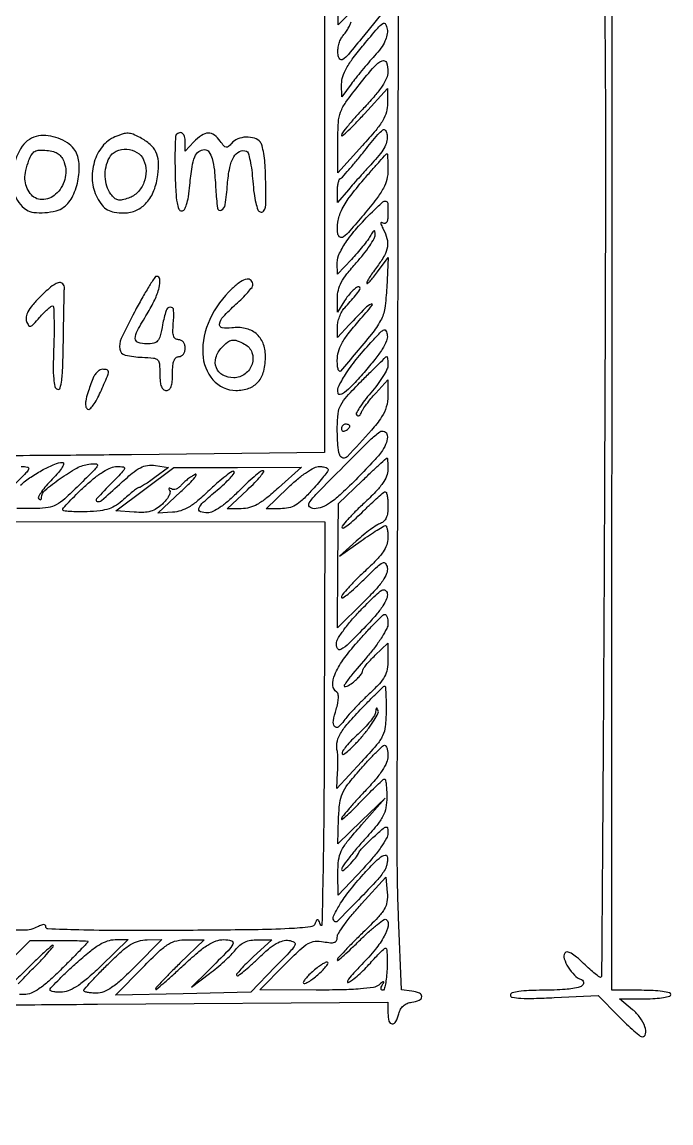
# Model space of a CAD drawing. Extents: x 48 to 647, y 19 to 617.
# Drawn here: x 493.4 to 647, y 18.6 to 279.2 of the extents above; entities that cross this region are included whole.
import ezdxf

# ---------------------------------------------------------------- set-up
doc = ezdxf.new("R2010")
doc.units = 0

msp = doc.modelspace()

# ---------------------------------------------------------------- linework, layer by layer
for points in [[(129.254687, 546.763278, -0.000001), (62.367793, 546.881024, -0.027436)], [(630.704401, 539.505485, -0.000003), (630.905154, 503.491165, -0.000215)], [(583.031247, 392.39973, 0.000002), (583.104035, 414.370443, 0.000041)], [(484.77484, 46.476075, -0.000916), (511.25, 46.707644), (580, 47.183042), (580, 44.591521, 0.060948), (580.231722, 42.697598, 0.328494), (580.983131, 42.074233, 0.297649), (581.880065, 42.588791, 0.056422), (582.574962, 44.44265, -0.063177), (582.996972, 45.523976, -0.084909), (583.64685, 46.348173, -0.085939), (584.527029, 46.902751, -0.06643), (585.625103, 47.19265, 0.064677), (587.423296, 47.660677, 0.304613), (587.991771, 48.499463, 0.306541), (587.429563, 49.337984, 0.065012), (585.636236, 49.806276), (583.210293, 50.112552), (582.515548, 67.306276, -0.010418), (582.19109, 83.900208, -0.000069), (582.397611, 229.170452, -0.000076), (582.644863, 373.757051, -0.009422)], [(565, 302), (565, 239.662141), (565, 177.324282), (519.25, 176.780021, -0.001183), (498.337357, 176.580724, -0.00068), (473.132812, 176.434447, -0.000679)], [(631.256587, 291.881559, -0.000511), (631.425035, 268.617172, -0.002205), (631.485459, 235.193028, -0.0004), (631.274426, 173.175915, -0.00028), (631.055739, 127.259501, -0.000464), (630.813707, 88.540245, -0.000013), (630.561133, 53.487169, -0.186324), (630.412395, 53.110027, -0.38119), (630.13749, 53.082904, -0.009739), (629.063488, 53.898527, -0.015901), (627.780071, 54.98125, -0.009565), (626.32451, 56.341904, 0.016686), (624.640841, 57.871453, 0.049057), (623.355581, 58.762243, 0.091412), (622.438091, 59.07212, 0.298582), (621.884907, 58.813776, 0.220885), (621.724357, 57.468547, 0.059855), (622.65267, 55.473803, 0.057736), (624.144028, 53.593237, 0.105025), (625.781967, 52.530173, -0.365232), (626.270741, 51.643985, -0.282933), (625.489187, 50.801304, -0.050799), (621.98764, 50.200057, -0.016643), (616.75, 50.015313, 0.009794), (613.367093, 49.942358, 0.026325), (610.97155, 49.717025, 0.032507), (609.380284, 49.375501, 0.335386), (609, 48.872337, 0.366834), (609.437718, 48.356006, 0.026813), (611.433136, 48.133977, 0.02114), (614.543607, 48.087545, 0.005994), (619.3806, 48.277909), (629.761201, 48.811143), (634.593009, 43.905572, 0.007598), (636.501572, 42.025874, 0.011226), (638.236828, 40.441012, 0.006632), (639.726609, 39.174899, 0.174528), (640.212408, 39, 0.371018), (641.003614, 39.68082, 0.123788), (640.844141, 41.326113, 0.071237), (639.693715, 43.508198, 0.061045), (637.923275, 45.411106), (634.846549, 48), (640.923275, 48, 0.015157), (643.273376, 48.071258, 0.025625), (645.230819, 48.291141, 0.02374), (646.695032, 48.6041, 0.340502), (647, 49, 0.350465), (646.676001, 49.405466, 0.020156), (644.999125, 49.714304, 0.022879), (642.755029, 49.930574, 0.012582), (639.996499, 50), (632.992997, 50), (633.041887, 294.25)], [(579.888889, 282.852985), (574.194444, 275.866038, -0.003485), (570.6207, 271.543014, -0.06222), (569.301155, 270.316807, -0.413837), (568.606187, 270.429164, -0.126592), (568.175044, 271.52798, -0.052478), (568.155493, 272.664161, -0.040465), (568.363537, 273.886842, -0.041566), (568.751312, 275.00975, -0.073281), (569.273045, 275.838434, 0.025114), (569.863311, 276.602167, 0.017018), (570.460313, 277.525978, 0.017175), (570.977197, 278.460221, 0.032561), (571.316616, 279.25, -0.048858)], [(493, 169.58118, -0.030854), (495.486463, 171.493909, -0.024646), (498.379048, 173.246506, -0.023975), (501.121094, 174.562686, -0.093277), (502.952948, 174.959962, -0.483043), (503.208464, 174.655595, -0.08817), (502.893446, 173.861134, -0.039487), (501.971211, 172.602405, -0.015563), (500.517925, 171.018356, 0.016368), (499.076939, 169.442628, 0.026638), (497.973271, 168.005095, 0.024931), (497.247343, 166.825452, 0.333387), (497.314977, 166.35169, 0.082432), (497.576884, 166.164353, 0.22534), (497.798774, 166.161437, 0.213377), (497.949801, 166.333559, 0.075082), (498, 166.665969, -0.221112), (498.779459, 168.342382, -0.021599), (502.407937, 171.141992, -0.026688), (506.361856, 173.624233, -0.095628), (509.183424, 174.548525, -0.036858), (510.937273, 174.64017, -0.543287), (511.206536, 174.204879, -0.084841), (510.510873, 173.210925, -0.002364), (506.791632, 169.486176, -0.010699), (503.466731, 166.325928, -0.0596), (501.466616, 164.899356, -0.088441), (499.55542, 164.257342, -0.039394), (496.896161, 164.073807, 0.006116), (494.804267, 164.068805, 0.002879), (492.101983, 164.013727, 0.002852)], [(493.154199, 174, -0.044856), (494.662633, 173.864404, -0.480407), (494.916514, 173.394996, -0.094784), (494.300729, 172.473134, -0.003184), (491.19179, 169.357261, 0.005662)], [(461.665542, 160.964612), (565.048341, 160.894096), (564.925724, 112.197048, -0.00141), (564.826753, 93.654098, -0.0025), (564.625661, 78.37078, -0.000709), (564.373252, 65.477785, -0.825321), (564.076419, 65.426885, 0.015615), (563.665706, 66.420781, 0.210094), (563.379787, 66.678484, 0.36215), (563.105416, 66.570313, 0.033496), (562.775414, 65.857122, -0.281992), (561.645868, 64.990068, -0.013164), (556.635262, 64.59521, -0.010199), (548.210734, 64.326218, -0.001392), (530.600548, 64.172341, -0.002048), (516.426067, 64.146008, -0.006203), (506.778772, 64.287284, -0.002293), (499.491275, 64.51789, -0.403645), (499, 65.027288, 0.173663), (498.862706, 65.410656, 0.225124), (498.529198, 65.567721, 0.098457), (497.940152, 65.448924, 0.024032), (497.041009, 65.021947, -0.124427), (493.824518, 64.221796, -0.000252), (441.252634, 64.446189, -0.000495)], [(488.912549, 55.411765), (495.267321, 61.823529), (502.133661, 61.823529, -0.003696), (504.766526, 61.804067, -0.006159), (506.983013, 61.743982, -0.00152), (508.894868, 61.662759, -0.400949), (509, 61.552731, -0.193464), (508.926103, 61.368896, -0.000628), (507.184874, 59.557571, -0.003329), (505.189754, 57.514746, -0.002064), (502.820848, 55.140967, -0.011381), (499.684691, 52.162963, -0.034516), (497.375529, 50.341881, -0.05222), (495.502639, 49.332238, -0.09783), (493.820848, 49, -0.020312), (492.739648, 49.04394, -0.032784)], [(492.481236, 51.511036, -0.008617), (494.110018, 53.265891, -0.005659), (496.042506, 55.23226, 0.006519), (497.950832, 57.180732, 0.010839), (499.501055, 58.877574, 0.004639), (500.746815, 60.328926, 0.389428), (500.735324, 60.59801, 0.394738), (500.463558, 60.60711, 0.00335), (498.751849, 59.090158, 0.009182), (496.765968, 57.239321, 0.005516), (494.474122, 54.973849, -0.011404), (491.373027, 51.979805, -0.038671)]]:
    msp.add_lwpolyline(points, format="xyb")
msp.add_lwpolyline([(573.618263, 283.924776), (568.236526, 278.499948), (568.172992, 285.252088)])
for points in [[(576.819813, 271.200057, 0.005939), (575.38562, 269.564297, 0.004273), (573.821966, 267.705642, 0.004315), (572.364468, 265.911502, 0.009302), (571.280252, 264.5), (569.06336, 261.5), (569.03168, 264.519093, -0.083842), (569.310739, 266.284206, -0.046632), (570.195946, 268.280954, -0.033176), (571.771263, 270.702197, -0.012912), (574.25, 273.837584, -0.003636), (577.575896, 277.769783, -0.069512), (578.777097, 278.829, -0.428239), (579.424307, 278.680627, -0.103908), (579.821242, 277.518548, -0.079851), (579.768604, 276.107575, -0.061782), (579.283912, 274.645264, -0.048358), (578.323702, 273.04378, -0.023746)], [(580, 267.366746, -0.109029), (579.680194, 265.917569, -0.037981), (578.6302, 264.04186, -0.029595), (576.926987, 261.779986, -0.014296), (574.5, 259.08535, 0.007359), (572.392688, 256.809926, 0.010843), (570.616155, 254.745797, 0.006375), (569.196487, 252.976586, 0.167916), (569.001805, 252.409587, 0.639826), (569.232922, 252.303471, 0.010744), (570.604683, 253.529691, 0.013462), (572.363236, 255.261879, 0.007106), (574.455875, 257.5), (579.90814, 263.5), (579.910567, 260, -0.06866), (579.622917, 257.904389, -0.065114), (578.777227, 255.923827, -0.040776), (577.103611, 253.555124, -0.010327), (574.003379, 250.000832), (568.093762, 243.501663), (568.116661, 250.746888, -0.01404), (568.262318, 255.408056, -0.075011), (568.789019, 257.890634, -0.067752), (570.04269, 260.218011, -0.010231), (573.252789, 264.441968, -0.01094), (576.773715, 268.689001, -0.112392), (578.600561, 270.029047, -0.434834), (579.620331, 269.584232, -0.08499)], [(515.356999, 252.008419, 0.131948), (512.381453, 249.765384, 0.094476), (510.469807, 246.039763, 0.089772), (510.004311, 241.690442, 0.103383), (511.149704, 237.684259, 0.0432), (512.33694, 235.8355, 0.099022), (513.580078, 234.753535, 0.093303), (515.192452, 234.196349, 0.035434), (517.575686, 234.015313, 0.11002), (520.461977, 234.643126, 0.104492), (522.871085, 236.442682, 0.089957), (524.603162, 239.321959, 0.060579), (525.521557, 243.056597, 0.041951), (525.635779, 246.204918, 0.100116), (525.066037, 248.462979, 0.106933), (523.694074, 250.231542, 0.05219), (521.315741, 251.836657, 0.025109), (519.641666, 252.623107, 0.090283), (518.491879, 252.866848, 0.083606), (517.283558, 252.699025, 0.019686)], [(529.871918, 252.538585, 0.188278), (529.691565, 252.127232, 0.003238), (529.605356, 249.631064, 0.007739), (529.568395, 246.690338, 0.005015), (529.612417, 243.288585, 0.007223), (529.773476, 238.986176, 0.030541), (530.064075, 236.423792, 0.055164), (530.497531, 234.939932, 0.302876), (531.157166, 234.5, 0.259581), (531.791169, 234.852932, 0.062085), (532.313372, 235.988919, 0.039224), (532.745053, 237.845401, 0.013646), (533.081613, 240.573036, -0.012389), (533.607829, 244.92773, -0.061176), (534.2592, 247.306897, -0.131031), (535.196338, 248.539617, -0.166568), (536.539965, 249, -0.2398), (537.604998, 248.458045, -0.088376), (538.364706, 246.897609, -0.044839), (538.892978, 244.108159, -0.011333), (539.238687, 239.5, 0.020063), (539.63936, 235.17303, 0.506192), (540.533798, 234.683046, 0.253842), (541.465683, 235.940964, 0.015241), (542.000563, 240.786822, -0.027746), (542.536548, 244.734984, -0.082445), (543.482687, 247.287824, -0.152032), (544.820512, 248.533133, -0.189828), (546.5, 248.655368, -0.255125), (546.916808, 248.224372, -0.015609), (547.353125, 246.424729, -0.020142), (547.735928, 244.144975, -0.013288), (548, 241.5, 0.013731), (548.288533, 238.635689, 0.027216), (548.702251, 236.391129, 0.029899), (549.194467, 234.779817, 0.22792), (549.75, 234.245043, 0.292574), (550.533871, 234.446103, 0.15523), (550.980324, 235.388428, 0.037076), (551.119774, 237.697006, 0.003334), (551.001174, 243.494806, 0.015435), (550.862582, 245.882068, 0.018941), (550.580314, 248.097351, 0.017669), (550.211861, 249.915478, 0.114862), (549.796829, 250.744806, 0.143446), (548.406186, 251.682225, 0.087039), (546.425436, 251.950327, 0.084994), (544.425727, 251.526854, 0.125606), (542.981884, 250.478172, -0.039278), (542.226551, 249.701143, -0.230334), (541.693031, 249.554481, -0.174111), (541.150658, 249.871735, -0.02144), (540.302736, 250.978172, 0.078881), (538.900463, 252.428805, 0.169476), (537.437776, 252.895973, 0.145879), (535.845205, 252.374695, 0.053734), (534.038955, 250.811439), (532, 248.622877), (532, 250.811439, 0.061872), (531.842116, 252.08246, 0.161855), (531.353272, 252.848328, 0.242482), (530.654189, 252.994405, 0.129621)], [(576.669996, 246.232847, 0.002562), (575.15523, 244.584677, 0.001801), (573.46699, 242.715274, 0.001817), (571.864127, 240.914378, 0.003809), (570.63352, 239.5), (568.063202, 236.5), (568.031601, 239.166667, -0.026387), (568.074398, 240.212159, -0.035357), (568.229595, 241.147917, -0.038145), (568.461747, 241.869432, -0.193623), (568.75, 242.166667, 0.105751), (569.211527, 242.502426, 0.003392), (570.748438, 244.239455, 0.00641), (572.529766, 246.334068, 0.004391), (574.5, 248.754883, -0.004046), (577.582612, 252.547818, -0.067161), (578.774374, 253.649479, -0.416233), (579.417732, 253.534511, -0.120494), (579.818078, 252.48773, -0.086239), (579.754356, 251.121134, -0.061989), (579.240228, 249.679032, -0.047655), (578.235404, 248.08172, -0.022907)], [(497.269925, 252.231245, 0.203496), (493.416888, 249.795155, 0.111107), (491.284623, 244.520815, 0.107182), (491.580428, 238.68824, 0.181413), (494.399704, 234.765313, 0.121556), (496.123958, 234.142148, 0.043188), (498.763617, 234.093158, 0.04337), (501.414869, 234.505933, 0.1025), (503.210685, 235.363298, 0.119481), (505.399372, 238.051935, 0.0681), (506.68235, 242.065076, 0.069123), (506.828579, 246.193063, 0.137633), (505.636702, 249.210685, 0.086834), (504.107012, 250.629609, 0.057102), (501.950558, 251.699463, 0.055816), (499.544234, 252.275443, 0.07155)], [(503.366381, 245.916644, -0.153509), (503.492093, 241.921318, -0.140993), (501.326305, 238.415043, -0.186909), (498.103223, 237.173164, -0.238802), (495.306028, 238.59616, -0.0693), (494.413995, 240.256562, -0.079121), (494.061847, 242.023677, -0.066702), (494.253556, 244.048095, -0.033938), (494.999356, 246.498307, -0.045157), (495.664575, 247.862938, -0.132362), (496.413608, 248.580257, -0.117759), (497.477833, 248.87037, -0.032099), (499.231301, 248.813406, -0.040268), (500.832227, 248.526811, -0.088593), (501.956183, 248.005399, -0.098222), (502.759051, 247.167241, -0.058062)], [(522.137381, 246.597827, -0.103968), (522.731174, 243.946633, -0.097201), (522.231575, 241.211201, -0.099599), (520.753203, 238.919822, -0.115408), (518.571034, 237.522757, -0.031371), (517.068323, 237.095608, -0.109506), (516.06624, 237.099534, -0.128888), (515.252218, 237.521692, -0.051204), (514.402748, 238.463886, -0.082051), (513.449379, 240.351763, -0.065392), (513.055426, 242.602175, -0.063766), (513.253418, 244.935378, -0.069959), (514.035184, 247.065741, -0.164057), (515.679734, 248.610695, -0.122267), (518.143748, 249.073439, -0.119646), (520.579567, 248.331021, -0.153505)], [(580, 244.219142, -0.060439), (579.725007, 241.952471, -0.063635), (578.916594, 239.859255, -0.040513), (577.297183, 237.369296, -0.010103), (574.25, 233.584326, -0.004851), (570.965121, 229.745045, -0.051061), (569.457047, 228.336392, -0.289379), (568.666439, 228.268295, -0.240903), (568.16712, 228.966897, -0.072308), (568.157344, 231.852832, -0.074671), (568.97375, 234.588233, -0.051731), (570.848656, 237.698558, -0.016498), (574.246607, 241.910503, -0.002203), (576.278642, 244.245023, -0.003562), (578.030253, 246.211135, -0.000674), (579.585156, 247.926961, -0.211299), (579.75, 247.999933, -0.390229), (579.850649, 247.90732, -0.004204), (579.926563, 246.889353, -0.010308), (579.982026, 245.668851, -0.006199)], [(580, 233.940983, -0.02485), (579.93616, 232.657277, -0.083591), (579.715669, 231.848561, -0.197806), (579.357283, 231.516521, -0.231577), (578.900232, 231.56166, 0.076633), (578.463465, 231.746635, 0.488752), (578.300464, 231.619716, 0.111926), (578.402495, 231.169631, 0.011387), (578.900232, 230.186419, -0.060472), (579.763796, 227.963909, -0.102364), (579.854857, 225.976474, -0.087927), (579.138973, 223.910971, -0.035657), (577.5, 221.411113, 0.01037), (576.542468, 220.100215, 0.013961), (575.734375, 218.872715, 0.011001), (575.118638, 217.827299, 0.128267), (575, 217.372442, 0.636008), (575.161399, 217.296883, 0.029292), (575.744534, 217.844144, 0.020794), (576.56107, 218.780828, 0.009941), (577.534585, 220.046877), (580.06917, 223.482314), (579.709818, 216.355762, -0.023228), (579.232438, 211.441064, -0.090325), (578.264809, 208.554422, -0.045795), (576.094668, 205.348909, -0.002871), (568.79715, 196.55, -0.407552), (568.498382, 196.520427, -0.149222), (568.234163, 196.9073, -0.054413), (568.054811, 197.819093, -0.021379), (568, 199.100383, -0.064777), (568.26598, 201.144807, -0.061444), (569.047343, 203.092708, -0.041443), (570.556429, 205.360991, -0.012436), (573.214406, 208.550383, 0.007444), (576.269843, 212.143145, 0.791805), (576.035314, 212.451919, 0.095813), (574.617567, 211.462549, 0.005221), (570.851118, 207.5), (568.058627, 204.5), (568.029313, 207.061439, -0.057363), (568.145607, 208.184786, -0.036642), (568.522673, 209.44372, -0.036543), (569.081925, 210.639975, -0.055215), (569.75, 211.57442, 0.00485), (572.282769, 214.454609, 0.037151), (573.353867, 215.901234, 0.32465), (573.322958, 216.377831, 0.321599), (572.858738, 216.499287, 0.084624), (572.196959, 216.106856, 0.026516), (571.356294, 215.312445, 0.025646), (570.495849, 214.310118, 0.02576), (569.743904, 213.226395), (568.053219, 210.5), (568.026609, 213.853071, -0.063906), (568.254476, 215.747588, -0.061096), (568.953938, 217.554286, -0.044322), (570.279081, 219.576864, -0.015931), (572.5, 222.211224, 0.015371), (574.220955, 224.247915, 0.019715), (575.669192, 226.228356, 0.017927), (576.735113, 227.943227, 0.135521), (576.969591, 228.858154, 0.027039), (576.911577, 229.65602, 0.464135), (576.71786, 229.781572, 0.181163), (576.420904, 229.554663, 0.009293), (575.786846, 228.5, -0.030529), (575.12569, 227.499069, -0.009168), (574.001113, 226.059375, -0.009152), (572.67712, 224.486717, -0.009806), (571.325929, 223), (568.017348, 219.5), (568.008674, 222.215204, -0.116468), (568.528699, 224.449281, -0.037577), (570.275268, 227.391566, -0.030633), (573.025534, 230.848266, -0.01675), (576.7849, 234.75, -0.010008), (578.801249, 236.63018, -0.249216), (579.514627, 236.806244, -0.32721), (579.929806, 236.305067, -0.014843)], [(519.977632, 210.555734, 0.012022), (516.857093, 204.312599, 0.153134), (516.507145, 201.747023, 0.303703), (517.818752, 200.361624, 0.046004), (521.799335, 199.836731, -0.015075), (524.496965, 199.649454, -0.166914), (525.465512, 199.204979, -0.185152), (525.905316, 198.279489, -0.019368), (526, 195.836066, 0.021766), (526.07817, 194.041244, 0.071545), (526.347756, 192.889344, 0.129346), (526.819778, 192.241968, 0.172563), (527.5, 192, 0.176579), (528.184843, 192.249641, 0.128937), (528.65625, 192.916667, 0.069535), (528.923415, 194.111825, 0.020272), (529, 196, -0.020272), (529.076585, 197.888175, -0.069535), (529.34375, 199.083333, -0.128937), (529.815157, 199.750359, -0.176579), (530.5, 200, 0.130775), (531.075754, 200.153209, 0.10214), (531.5625, 200.583333, 0.08892), (531.888136, 201.230589, 0.072314), (532, 202, 0.071988), (531.886076, 202.787168, 0.094604), (531.554065, 203.431017, 0.107606), (531.047718, 203.850339, 0.119888), (530.432519, 204, -0.148184), (529.706811, 204.219906, -0.166666), (529.265886, 204.797458, -0.082934), (529.094968, 205.882332, -0.018811), (529.182519, 207.75, 0.030912), (529.255957, 210.990836, 0.425738), (528.465443, 211.693537, 0.308612), (527.460723, 210.886016, 0.027184), (526.64182, 207.550572, -0.015379), (526.053581, 204.88443, -0.110784), (525.462951, 203.717591, -0.171709), (524.54792, 203.167291, -0.050379), (522.89182, 203, -0.081652), (520.864816, 203.333241, -0.325858), (520.180561, 204.302125, -0.122541), (520.671366, 206.154672, -0.012187), (523, 210.154424, 0.027281), (524.778697, 213.433269, 0.048988), (525.812031, 216.312251, 0.080532), (525.983276, 218.298814, 0.392492), (525.227632, 219, 0.254053), (524.792424, 218.763611, 0.004849), (523.366843, 216.519497, 0.010492), (521.749706, 213.792447, 0.006678)], [(497.580442, 214.08238, 0.017434), (495.797563, 212.124428, 0.051204), (494.767203, 210.623027, 0.080621), (494.335131, 209.394691, 0.137847), (494.439245, 208.320547, 0.057671), (494.923228, 207.403937, 0.326488), (495.413962, 207.231107, 0.1322), (496.080701, 207.644868, 0.009844), (497.525339, 209.25, -0.012848), (498.484918, 210.303392, -0.017862), (499.4005, 211.192187, -0.014445), (500.192979, 211.867778, -0.170899), (500.568524, 212, -0.399894), (500.826462, 211.754435, -0.004573), (500.930139, 209.163278, -0.010753), (500.959259, 206.045959, -0.006442), (500.86649, 202.343073, 0.006612), (500.751312, 197.682808, 0.024726), (500.862459, 194.755871, 0.036373), (501.16083, 192.908317, 0.257799), (501.75, 192.25974, 0.425377), (502.373585, 192.580932, 0.041512), (502.762558, 194.425716, 0.0231), (503.020077, 197.693681, 0.004875), (503.15, 203.416667, -0.000681), (503.214734, 207.93945, -0.000983), (503.285313, 211.940104, -0.000507), (503.355269, 215.332456, -0.01597), (503.4, 216.166667, 0.227282), (502.987157, 217.258619, 0.283844), (501.947463, 217.479374, 0.089263), (500.081453, 216.406075, 0.024324)], [(543.093655, 216.087486, 0.095869), (537.810203, 208.814883, 0.119412), (536.160059, 200.650576, 0.169344), (538.571664, 194.50183, 0.218773), (544.015876, 192, 0.08453), (547.083, 192.522261, 0.13276), (549.274524, 194.025731, 0.118121), (550.57208, 196.577786, 0.058873), (551, 200.199453, 0.096292), (550.415581, 203.205942, 0.125103), (548.761803, 205.460394, 0.121607), (546.191176, 206.692527, 0.087891), (543.001884, 206.786969, -0.078557), (540.759891, 206.811776, -0.416767), (540.123927, 207.715554, -0.146646), (541.003269, 209.456211, -0.019274), (544, 212.381035, 0.012075), (545.532246, 213.834041, 0.016859), (546.825, 215.210431, 0.013261), (547.812594, 216.397713, 0.168395), (548, 216.93838, 0.18358), (547.588099, 218.02243, 0.259683), (546.634276, 218.355998, 0.11176), (545.08462, 217.711171, 0.033624)], [(574.327887, 196.26118, -0.007592), (571.492326, 193.128664, -0.036976), (569.735532, 191.505074, -0.112539), (568.7059, 191.010292, -0.424082), (568.169039, 191.360768, -0.166916), (568.420202, 193.136241, -0.0282), (570.170985, 196.140185, -0.026212), (572.851707, 199.767158, -0.015467), (576.403784, 203.81844, -0.006139), (578.342353, 205.845667, -0.115206), (579.081694, 206.315476, -0.403117), (579.531237, 206.109464, -0.055555), (579.826379, 205.016339, -0.142344), (579.653911, 203.697892, -0.036995), (578.642871, 201.787771, -0.02815), (576.913122, 199.34972, -0.011789)], [(546.065741, 202.964816, -0.185355), (547.787651, 200.973003, -0.165983), (547.835184, 198.230453, -0.154696), (546.171448, 195.893065, -0.162724), (543.5, 195, -0.121725), (540.917627, 195.638132, -0.179027), (539.371225, 197.359242, -0.170458), (539.275786, 199.743397, -0.109915), (540.654988, 202.171259, -0.039987), (541.982386, 203.421066, -0.133216), (543.070704, 203.894726, -0.125904), (544.286018, 203.766811, -0.034023)], [(580, 198.06082, -0.115966), (579.757, 197.027189, -0.021829), (578.810575, 195.317, -0.022288), (577.501029, 193.376608, -0.018797), (575.950892, 191.443261, 0.014158), (574.448111, 189.604188, 0.023074), (573.292726, 187.953376, 0.019332), (572.507699, 186.60072, 0.340627), (572.587797, 186.132441, 0.173177), (572.887985, 186.004873, 0.156803), (573.215534, 186.089275, 0.108099), (573.524459, 186.394043, 0.05899), (573.761438, 186.873601, -0.06151), (574.122804, 187.595717, -0.012691), (574.941884, 188.762086, -0.013165), (575.969867, 190.075902, -0.01206), (577.09522, 191.373601), (579.941373, 194.5), (579.970687, 190.727657, -0.072621), (579.606295, 188.088769, -0.076616), (578.503594, 185.716626, -0.035451), (576.086342, 182.595228, -0.004489), (570.347127, 176.29447, -0.271038), (569.353771, 175.994067, -0.258524), (568.572846, 176.709503, -0.066869), (568.118549, 179.07648, -0.014022), (568, 183.30279, -0.028725), (568.183901, 186.501247, -0.092165), (568.809312, 188.532547, -0.064973), (570.237677, 190.566458, -0.009535), (573.718697, 194.221003, -0.002301), (575.931304, 196.436451, -0.0037), (577.840159, 198.30242, -0.000773), (579.528664, 199.923707, -0.19324), (579.718697, 200, -0.351847), (579.829515, 199.911, -0.018367), (579.917367, 199.430366, -0.022392), (579.979734, 198.804255, -0.013627)], [(510.10878, 194.75, 0.008614), (508.941856, 191.45902, 0.039328), (508.450042, 189.491175, 0.078914), (508.439239, 188.262407, 0.220606), (508.902073, 187.560522, 0.339986), (509.410331, 187.612482, 0.042182), (510.200936, 188.497428, 0.035839), (511.083202, 189.864262, 0.021272), (511.942751, 191.603483, 0.002631), (513.587045, 195.374189, 0.07705), (513.847945, 196.386859, 0.36049), (513.537063, 196.847553, 0.07142), (512.475249, 197, 0.126022), (511.829733, 196.834676, 0.064773), (511.151139, 196.339063, 0.058045), (510.544079, 195.610479, 0.055237)], [(569, 182.940983, 0.108972), (569.078288, 182.586039, 0.182303), (569.29375, 182.3746, 0.161196), (569.6179, 182.343488, 0.082592), (570, 182.5, 0.029505), (570.382774, 182.768994, 0.035638), (570.70625, 183.066025, 0.038439), (570.934461, 183.34829, 0.151918), (571, 183.559017, 0.210953), (570.92554, 183.727648, 0.081139), (570.70625, 183.870461, 0.061769), (570.382849, 183.967655, 0.042167), (570, 184, 0.105053), (569.618444, 183.918938, 0.099167), (569.29375, 183.688914, 0.09642), (569.076123, 183.345238, 0.093332)], [(572.855488, 171.354517, -0.008396), (568.966398, 167.568607, -0.033918), (566.408844, 165.469116, -0.057767), (564.412773, 164.36791, -0.09749), (562.543789, 164, -0.205843), (561.439629, 164.47468, -0.355505), (561.36843, 165.414348, -0.041643), (563.173602, 167.598192, -0.002209), (569.518762, 174.032658, -0.002507), (575.780554, 180.263897, -0.039619), (578.081429, 182.19695, -0.2713), (579.173025, 182.295127, -0.25744), (579.830461, 181.387175, -0.116503), (579.642179, 179.669666, -0.06669), (578.684832, 177.805047, -0.035976), (576.688891, 175.333996, -0.007673)], [(580, 173.288325, -0.098824), (579.685819, 171.71426, -0.055896), (578.740016, 170.006173, -0.037748), (577.045989, 167.965445, -0.013252), (574.325774, 165.295884, 0.008983), (572.187862, 163.233318, 0.014963), (570.472601, 161.412095, 0.008677), (569.15832, 159.877342, 0.386774), (569.176651, 159.490015, 0.366678), (569.56146, 159.458201, 0.012316), (570.874534, 160.44619, 0.018022), (572.449465, 161.788214, 0.01091), (574.219298, 163.482456, -0.006522), (575.996223, 165.213619, -0.009789), (577.59534, 166.672971, -0.005171), (578.971207, 167.855124, -0.176673), (579.368421, 168, -0.331062), (579.615293, 167.81642, -0.027511), (579.814474, 166.99167, -0.028188), (579.95443, 165.883217, -0.017311), (580, 164.567388, -0.031794), (579.899031, 162.981129, -0.070694), (579.57885, 161.816472, -0.09624), (579.030901, 161.017816, -0.112293), (578.25, 160.53481, 0.062131), (577.329042, 160.084949, 0.012797), (575.839063, 159.056654, 0.013276), (574.159766, 157.76348, 0.01215), (572.5, 156.345295), (568.5, 152.755745), (573.633977, 156.377873, -0.005268), (575.645915, 157.765821, -0.007803), (577.440805, 158.936, -0.004031), (578.975692, 159.885681, -0.137358), (579.383977, 160, -0.315747), (579.623649, 159.831888, -0.034538), (579.819043, 159.148226, -0.032333), (579.955494, 158.211763, -0.020014), (580, 157.100343, -0.087049), (579.705927, 155.424013, -0.064914), (578.84242, 153.75301, -0.042605), (577.229324, 151.805572, -0.013351), (574.5, 149.173995, 0.010099), (572.392866, 147.16861, 0.014494), (570.615625, 145.302282, 0.01024), (569.232228, 143.697635, 0.174491), (569, 143.052453, 0.596659), (569.279621, 142.90155, 0.020756), (570.542187, 143.807772, 0.019337), (572.234676, 145.241224, 0.009893), (574.25, 147.161201, -0.004576), (577.484443, 150.308905, -0.070738), (578.743088, 151.210157, -0.364923), (579.418197, 151.059446, -0.127356), (579.834319, 150.069703, -0.131569), (579.667937, 148.653951, -0.056591), (578.763002, 146.964221, -0.035732), (577.028426, 144.802373, -0.010997), (574.117753, 141.798274), (568.066868, 135.821941), (568.16277, 150.514087), (568.258671, 165.206232), (573.879336, 170.589798, -0.001964), (576.052107, 172.654615, -0.003157), (577.922367, 174.395854, -0.000614), (579.578859, 175.914915, -0.173639), (579.75, 175.986682, -0.393378), (579.849817, 175.903229, -0.008124), (579.926563, 175.199533, -0.014448), (579.982028, 174.327128, -0.00865)], [(524.83945, 171.38155, -0.007558), (523.562388, 170.468846, -0.010689), (522.396426, 169.698221, -0.007084), (521.405266, 169.092609, -0.132259), (521.05572, 168.995373, 0.155629), (520.71545, 168.883702, 0.008106), (519.781993, 168.185651, 0.012193), (518.689745, 167.297511, 0.008507), (517.5, 166.245373, -0.038915), (515.695968, 164.835641, -0.065066), (513.969164, 163.989588, -0.053633), (511.857428, 163.520761, -0.018743), (508.75, 163.290943, -0.011127), (506.545357, 163.259881, -0.018494), (504.689062, 163.343745, -0.012963), (503.229188, 163.502111, -0.375494), (503, 163.764263, -0.185705), (503.163253, 164.188654, -0.005249), (504.510316, 165.649341, -0.01003), (506.171182, 167.34338, -0.006649), (508.141501, 169.22332, -0.017133), (510.52588, 171.290943, -0.031268), (512.625103, 172.781975, -0.038787), (514.421375, 173.711525, -0.100336), (515.844449, 174, -0.030783), (517.357336, 173.906768, -0.464714), (517.610439, 173.518469, -0.117323), (517.184737, 172.785147, -0.003488), (514.702948, 170.207837, 0.005549), (510.982455, 166.312139, 0.564015), (511.150755, 165.717419, 0.252419), (512.183577, 165.955512, 0.004847), (516.406157, 169.740238, -0.011401), (519.456628, 172.403133, -0.052865), (521.398908, 173.701443, -0.087406), (523.060647, 174.232338, -0.070264), (524.939887, 174.222131), (528.06746, 173.7631)], [(554.059553, 168.914202, -0.014103), (551.193852, 166.468858, -0.042003), (549.057585, 165.025312, -0.060168), (547.196944, 164.260256, -0.067581), (545.28024, 164), (541.941374, 164), (546.720687, 168.483057, 0.010365), (548.48218, 170.205375, 0.020568), (549.791284, 171.654193, 0.023948), (550.597006, 172.723439, 0.596831), (550.462408, 172.983057, 0.16965), (549.843781, 172.778207, 0.010073), (548.282944, 171.526273, 0.014243), (546.462179, 169.914314, 0.009961), (544.5, 168, -0.017584), (542.295205, 165.913625, -0.029124), (540.279131, 164.334636, -0.034101), (538.54807, 163.301675, -0.118001), (537.287592, 163, -0.087452), (535.603146, 163.296886, -0.429102), (535.258124, 164.088119, -0.108915), (536.278977, 165.528836, -0.010279), (539.563672, 168.391232, 0.013097), (541.271187, 169.896229, 0.021952), (542.613919, 171.258251, 0.017928), (543.563816, 172.389406, 0.378706), (543.538932, 172.794402, 0.361411), (543.10346, 172.834486, 0.011971), (541.588446, 171.739675, 0.017762), (539.770961, 170.254185, 0.010789), (537.72526, 168.377562, -0.015045), (534.983151, 165.904723, -0.041326), (532.865777, 164.389534, -0.057023), (530.973832, 163.534206, -0.062959), (529, 163.164997), (525.5, 162.957685), (531, 168.064005, 0.008105), (532.979412, 169.962391, 0.023071), (534.272716, 171.367615, 0.100487), (534.605454, 171.980307, 0.657884), (534.417756, 172.139759, 0.02892), (533.526906, 171.632754, 0.01951), (532.570858, 170.958493, 0.019688), (531.694548, 170.231355, 0.036533), (531.054449, 169.565607, -0.057653), (530.487065, 169.023203, -0.0696), (529.843845, 168.664477, -0.082431), (529.226468, 168.535935, -0.149693), (528.732185, 168.665519, 0.039223), (528.366168, 168.853829, 0.286481), (528.180044, 168.823552, 0.317652), (528.138323, 168.650353, 0.043731), (528.314671, 168.299868, -0.20817), (528.39253, 167.759487, -0.056376), (528.06455, 166.938371, -0.047068), (527.44182, 166.001669, -0.033969), (526.587377, 165.082087, -0.047877), (525.210577, 164.016832, -0.071718), (523.824499, 163.39845, -0.061307), (522.164397, 163.140775, -0.025945), (519.906805, 163.186727), (515.577215, 163.5), (522.453343, 168.61206), (529.329472, 173.72412), (544.414736, 173.776262), (559.5, 173.828403)], [(565.833333, 173.120997, -0.075075), (565.535283, 172.591058, -0.005577), (564.497119, 171.289658, -0.007639), (563.212217, 169.763507, -0.005722), (561.752603, 168.120997, -0.019704), (559.68961, 166.024553, -0.058247), (558.069002, 164.82379, -0.076085), (556.477557, 164.207564, -0.054443), (554.576949, 164), (551.148693, 164), (556.324347, 168.978428, -0.017514), (558.607176, 171.025296, -0.027127), (560.72739, 172.609466, -0.030675), (562.551609, 173.668819, -0.114381), (563.833333, 173.978428, -0.036125), (564.704078, 173.923521, -0.067558), (565.383333, 173.735456, -0.111331), (565.772885, 173.453356, -0.278037)], [(574.747186, 136.173799, -0.006711), (570.737898, 132.081881, -0.067911), (568.839575, 130.649038, -0.436638), (568.028991, 130.910858, -0.146832), (567.829043, 132.295448, -0.107521), (568.279454, 133.483476, -0.016732), (569.727273, 135.554711, -0.017976), (571.633664, 137.91472, -0.01479), (573.829043, 140.295059, -0.005252), (577.098517, 143.566616, -0.056519), (578.573221, 144.716574, -0.288307), (579.350238, 144.70724, -0.213999), (579.829537, 143.968858, -0.138548), (579.673478, 142.687827, -0.045333), (578.774503, 140.990887, -0.032749), (577.17969, 138.863369, -0.013263)], [(580, 136.827579, -0.118955), (579.717115, 135.655362, -0.020586), (578.585597, 133.654892, -0.021372), (577.028457, 131.372291, -0.017689), (575.185012, 129.077579, 0.004094), (571.185735, 124.367481, 0.039369), (569.665294, 122.224523, 0.69669), (569.945993, 121.876428, 0.076501), (571.303968, 122.579152, 0.022445), (572.314402, 123.388128, 0.027955), (573.172884, 124.230455, 0.028272), (573.795984, 124.997103, 0.149762), (573.968575, 125.503247, -0.141637), (574.145406, 126.050162, -0.018705), (574.872019, 127.043549, -0.020479), (575.848899, 128.180354, -0.015863), (577, 129.338013), (580, 132.169532), (580, 128.247449, -0.043493), (579.803698, 125.995007, -0.082372), (579.200838, 124.281131, -0.062377), (577.954854, 122.562143, -0.016494), (575.552811, 120.157125, 0.007961), (573.738029, 118.401068, 0.007739), (571.962602, 116.571722, 0.007672), (570.451955, 114.916027, 0.028324), (569.575812, 113.804774, -0.063225), (568.232016, 112.325053, -0.446477), (567.37912, 112.438833, -0.195651), (567.087511, 113.794251, -0.030828), (567.738578, 116.49987, 0.023851), (568.106329, 117.939556, 0.040307), (568.257578, 119.174907, 0.049406), (568.203755, 120.110301, 0.218641), (567.906098, 120.558035, -0.25011), (566.968198, 122.16963, -0.106515), (567.417202, 124.704131, -0.06014), (569.330306, 128.142831, -0.023075), (572.75, 132.424135, -0.005963), (575.007939, 134.936838, -0.009111), (577.03125, 137.056298, -0.004325), (578.782995, 138.795241, -0.191991), (579.25, 138.989237, -0.251989), (579.537912, 138.839585, -0.066043), (579.779688, 138.35869, -0.050747), (579.945403, 137.658989, -0.032798)], [(579.555501, 116.154019, -0.022623), (579.352769, 112.453662, -0.087794), (578.731424, 110.252397, -0.065279), (577.309146, 108.084482, -0.00897), (573.703141, 104.046406), (567.906281, 97.784773), (568.087665, 101.642386, 0.007079), (568.138574, 103.19265, 0.00835), (568.141465, 104.660576, 0.007447), (568.104817, 105.897253, 0.050851), (568.016103, 106.5, -0.099991), (567.918959, 108.504295, -0.087654), (568.590842, 110.49339, -0.052642), (570.249563, 112.888018, -0.013612), (573.413623, 116.365738, -0.003382), (575.517082, 118.525493, -0.005352), (577.352108, 120.344936, -0.001581), (578.960582, 121.896119, -0.193385), (579.219124, 122, -0.392476), (579.375465, 121.854934, -0.004326), (579.479585, 120.282743, -0.010459), (579.548609, 118.395585, -0.006284)], [(577.078947, 115.914045, -0.133229), (576.808161, 115.082, -0.022665), (575.823835, 113.71728, -0.023349), (574.486092, 112.182362, -0.018924), (572.917087, 110.662783, 0.016432), (571.377036, 109.186042, 0.024052), (570.131323, 107.781171, 0.021294), (569.245655, 106.578487, 0.232645), (569.167087, 106.000069, 0.501621), (569.529782, 105.880375, 0.025354), (570.672841, 106.770857, 0.023983), (572.142058, 108.16862, 0.012832), (573.825562, 110.024644, 0.016572), (575.446473, 112.037744, 0.023755), (576.73461, 113.931758, 0.021161), (577.624702, 115.532656, 0.215703), (577.65451, 116.273313, 0.036376), (577.436979, 116.715262, 0.422413), (577.268259, 116.756788, 0.224759), (577.135784, 116.550381, 0.019675)], [(580, 105.425763, -0.105828), (579.681688, 103.938699, -0.040332), (578.655872, 102.071458, -0.030636), (576.962014, 99.81643, -0.014073), (574.5, 97.08535, 0.006027), (572.392307, 94.821638, 0.009078), (570.615625, 92.793943, 0.004581), (569.169028, 91.049028, 0.172438), (569, 90.573487, 0.635557), (569.194017, 90.482506, 0.009676), (570.417495, 91.540888, 0.012912), (571.97367, 93.015066, 0.006879), (573.825513, 94.9139, -0.005202), (575.713874, 96.863215, -0.008008), (577.391606, 98.505958, -0.003448), (578.845514, 99.865717, -0.188448), (579.18915, 100, -0.361319), (579.402054, 99.823046, -0.014442), (579.569199, 98.7535, -0.019632), (579.688528, 97.38349, -0.011906), (579.727273, 95.756597, -0.044651), (579.500634, 93.223772, -0.076856), (578.812085, 91.225923, -0.051585), (577.354254, 89.040995, -0.01102), (574.363636, 85.586184, 0.008724), (572.311099, 83.236943, 0.012574), (570.585341, 81.083104, 0.00833), (569.233657, 79.243547, 0.163391), (569.033269, 78.579587, 0.614986), (569.428909, 78.394651, 0.031081), (570.798741, 79.614674, 0.028401), (572.275809, 81.284406, 0.059257), (573.180718, 82.763379, -0.078785), (573.465639, 83.190804, -0.00678), (574.371628, 84.146388, -0.008812), (575.493849, 85.258447, -0.006722), (576.759591, 86.437091, -0.005112), (578.841532, 88.285737, -0.120747), (579.53517, 88.642947, -0.43436), (579.900647, 88.401238, -0.041759), (580, 87.213703, -0.131626), (579.670865, 85.9851, -0.021717), (578.340843, 83.89595, -0.021575), (576.453478, 81.431156, -0.014487), (574.098791, 78.776611), (568.197582, 72.5), (568.156874, 77.643771, -0.030276), (568.324564, 80.827613, -0.084869), (568.944939, 82.965002, -0.058864), (570.367704, 85.187588, -0.009287), (573.737845, 89.143771), (579.359524, 95.5), (573.737479, 90.09116), (568.115434, 84.682321), (568.307717, 90.652045, -0.021311), (568.581879, 94.309805, -0.074918), (569.202934, 96.580448, -0.063114), (570.518995, 98.763078, -0.012243), (573.465939, 102.310884, -0.0073), (575.425744, 104.491009, -0.010973), (577.203451, 106.328822, -0.006066), (578.737213, 107.809953, -0.191234), (579.215939, 108, -0.268453), (579.517855, 107.82531, -0.056577), (579.769682, 107.243818, -0.045108), (579.943055, 106.412056, -0.028844)], [(579.317273, 78.628981, -0.056693), (577.590052, 76.266605, -0.006406), (573.02642, 71.43995, -0.002044), (568.006222, 66.307011, -0.41627), (567.361915, 66.304751, -0.309133), (567.133658, 67.519302, -0.033663), (568.522104, 70.178714, -0.030464), (570.870148, 73.542754, -0.016259), (574.149986, 77.414687, -0.008932), (576.672746, 80.105495, -0.038211), (578.320743, 81.56076, -0.105818), (579.313881, 82.023631, -0.424036), (579.817273, 81.696107, -0.053647), (579.879244, 80.966008, -0.034785), (579.801274, 80.121415, -0.034816), (579.607237, 79.29717, -0.054366)], [(574.073822, 63.678046, 0.004928), (571.74591, 61.383261, 0.007608), (569.784185, 59.349997, 0.003149), (568.154513, 57.586496, 0.187057), (568, 57.187936, 0.636658), (568.170355, 57.108376, 0.005384), (569.608358, 58.338711, 0.009783), (571.374552, 59.945139, 0.00538), (573.47526, 61.975567, -0.011123), (575.620885, 64.002274, -0.018347), (577.531583, 65.605014, -0.012729), (579.122788, 66.77944, -0.363829), (579.595356, 66.737977, -0.257996), (580.031449, 65.223805, -0.068956), (579.110567, 62.79391, -0.047172), (577.021361, 59.701959, -0.022213), (573.793036, 56.115663, 0.009005), (571.895318, 54.116309, 0.025734), (570.675481, 52.637893, 0.112019), (570.392146, 51.995326, 0.627148), (570.612856, 51.83007, 0.046974), (571.633922, 52.486656, 0.015117), (573.017622, 53.641707, 0.014929), (574.487872, 55.02702, 0.016188), (575.832304, 56.461786, -0.0079), (577.061193, 57.817595, -0.011766), (578.18221, 58.96065, -0.006922), (579.148173, 59.874632, -0.188152), (579.469534, 60, -0.383871), (579.67262, 59.817136, -0.01054), (579.780391, 58.53125, -0.016565), (579.827873, 56.917137, -0.009942), (579.782619, 55, -0.015788), (579.638494, 53.083367, -0.025532), (579.381767, 51.46875, -0.023089), (579.064494, 50.25116, -0.32854), (578.723516, 50, -0.19961), (578.46882, 50.105899, -0.179486), (578.34977, 50.367188, -0.104907), (578.40527, 50.770606, -0.048846), (578.632941, 51.25, 0.013814), (578.992049, 51.886954, 0.561496), (578.924913, 51.999589, 0.168912), (578.682535, 51.918019, 0.005262), (577.848972, 51.257865, -0.133585), (576.538649, 50.680941, -0.017303), (573.471464, 50.328049, -0.015302), (569.125451, 50.11342, -0.005668), (562.99785, 50.068026), (549.681674, 50.120323), (555.590837, 56.113457, -0.008046), (559.150205, 59.609076, -0.057061), (561.079615, 61.064507, -0.10996), (562.724048, 61.597134, -0.069195), (564.75, 61.507983, 0.019461), (566.426473, 61.266209, 0.103308), (567.34349, 61.359677, 0.205198), (567.823121, 61.773804, 0.113935), (568, 62.539955, -0.144399), (568.279648, 63.488086, -0.013065), (569.689062, 65.549289, -0.016102), (571.547666, 67.953548, -0.011898), (573.75, 70.494742), (579.5, 76.818947), (579.823822, 73.183744, -0.058702), (579.760229, 70.947114, -0.09991), (579.130149, 69.193036, -0.056052), (577.60164, 67.207233, -0.008608)], [(512.21268, 55.895513, -0.012374), (509.12708, 53.046675, -0.030632), (506.69573, 51.161519, -0.042438), (504.686855, 50.028689, -0.090122), (502.96268, 49.590493, -0.022957), (501.827082, 49.564125, -0.037642), (500.870287, 49.658133, -0.044586), (500.186542, 49.84171, -0.314653), (500, 50.108787, -0.191499), (500.180014, 50.561564, -0.004399), (501.812559, 52.259964, -0.009188), (503.80564, 54.223747, -0.006019), (506.170413, 56.416097, -0.01212), (509.336716, 59.144807, -0.036049), (511.674916, 60.796469, -0.053455), (513.60756, 61.697178, -0.082702), (515.420413, 61.997711), (518.5, 61.995422)], [(520.165185, 55.666667, -0.010592), (516.890411, 52.499604, -0.036432), (514.583242, 50.65416, -0.057819), (512.712133, 49.664953, -0.09297), (510.944074, 49.333333, -0.018651), (509.815092, 49.37546, -0.03015), (508.862781, 49.504688, -0.030743), (508.159726, 49.689175, -0.320547), (507.993052, 49.916667, -0.187094), (508.134375, 50.294412, -0.003037), (509.679249, 52.006903, -0.007462), (511.537073, 53.981322, -0.004826), (513.743052, 56.213217, -0.011381), (516.915, 59.220909, -0.044738), (519.063732, 60.843046, -0.070203), (520.922996, 61.666782, -0.066669), (522.971112, 61.963217), (526.442223, 62)], [(530.75, 56.395338, 0.00445), (528.546104, 54.224285, 0.006921), (526.689062, 52.309781, 0.002623), (525.13452, 50.644684, 0.188648), (525, 50.300835, 0.636186), (525.15228, 50.229593, 0.002849), (526.920122, 51.722599, 0.007202), (529.029107, 53.577611, 0.00406), (531.536586, 55.885344, -0.010672), (534.94622, 58.941088, -0.035838), (537.353678, 60.725063, -0.055905), (539.307922, 61.679675, -0.085884), (541.159031, 62, -0.078315), (542.962998, 61.715702, -0.459543), (543.287783, 60.940284, -0.078489), (542.151205, 59.353366, -0.003721), (537.5, 54.704278), (533.5, 50.765167), (537.732805, 53.952994, 0.012896), (539.493496, 55.351606, 0.010896), (541.283613, 56.918089, 0.01104), (542.853737, 58.41863, 0.029874), (543.876725, 59.57041, -0.050742), (544.948218, 60.680044, -0.06848), (546.12553, 61.425955, -0.065977), (547.495186, 61.843987, -0.043135), (549.14392, 61.973266), (552.5, 61.946532), (548.121825, 57.934774, 0.009956), (546.475178, 56.364491, 0.01659), (545.160712, 54.970498, 0.01057), (544.172507, 53.801368, 0.383838), (544.189513, 53.477153, 0.372345), (544.525235, 53.452765, 0.00867), (545.879778, 54.499059, 0.014977), (547.490234, 55.869336, 0.009058), (549.3175, 57.582086, -0.015468), (551.714639, 59.77195, -0.045158), (553.537563, 61.070746, -0.067274), (555.084409, 61.714649, -0.09601), (556.564351, 61.81644, -0.103602), (557.766211, 61.40581, -0.397117), (557.964469, 60.713911, -0.070418), (557.02713, 59.39419, -0.003459), (553.314539, 55.527719), (547.5, 49.555437), (531.5, 49.205783), (515.5, 48.856129), (521.971112, 55.428064, -0.008213), (525.844671, 59.234841, -0.050646), (528.050948, 60.943862, -0.08768), (529.996996, 61.72781, -0.053311), (532.471112, 61.979847), (536.5, 61.959694)], [(562.365384, 54.636355, 0.017565), (561.302884, 53.654846, 0.029182), (560.488581, 52.747718, 0.02958), (559.961767, 52.000404, 0.348203), (560, 51.670143, 0.311151), (560.348129, 51.606043, 0.026889), (561.194831, 52.041468, 0.027954), (562.230994, 52.727234, 0.017533), (563.365384, 53.636355, 0.017565), (564.427883, 54.617863, 0.029182), (565.242186, 55.524991, 0.02958), (565.769, 56.272305, 0.348203), (565.730767, 56.602566, 0.311151), (565.382638, 56.666666, 0.026889), (564.535936, 56.231241, 0.027954), (563.499774, 55.545475, 0.017533)]]:
    msp.add_lwpolyline(points, format="xyb", close=True)

doc.saveas('drawing.dxf')
